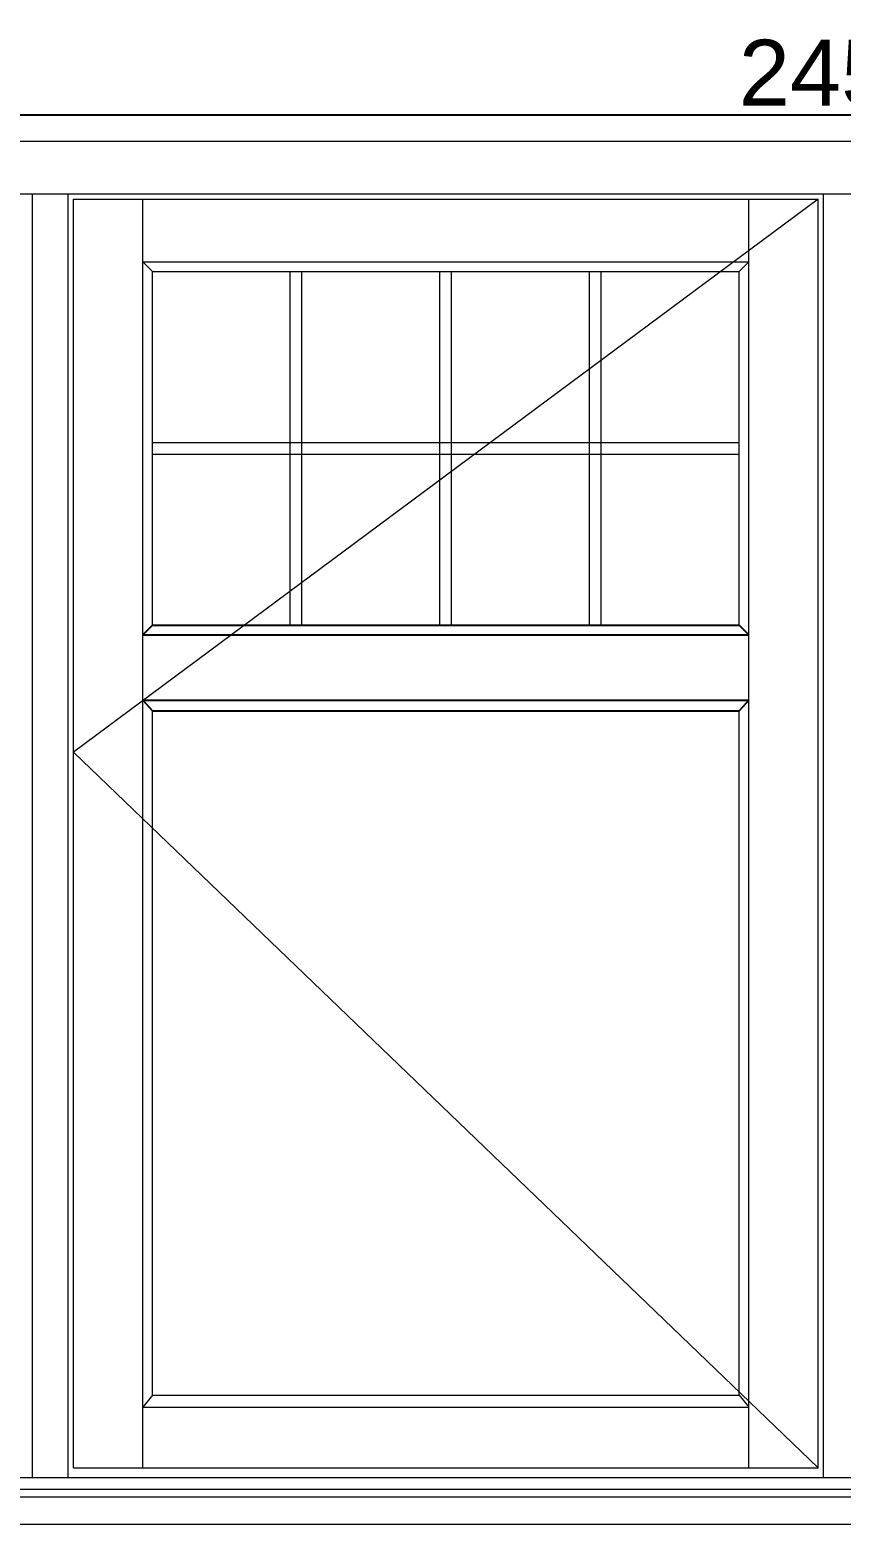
# Model space of a CAD drawing. Header units: millimetres. Extents: x 0 to 182016, y 11 to 3710.
# Drawn here: x 165629 to 166245, y 1325 to 2460 of the extents above; entities that cross this region are included whole.
import ezdxf

# ---------------------------------------------------------------- set-up
doc = ezdxf.new("R2010")
doc.units = ezdxf.units.MM
doc.styles.get("Standard").update_dxf_attribs({"font": 'arial.ttf'})
doc.linetypes.add('TRACKS', pattern='A,3.81,[130,ltypeshp.shx,S=6.35,R=0,X=0,Y=0],3.81', length=7.62)
doc.dimstyles.new('Padidinti matmenys', dxfattribs={"dimscale": 10, "dimtxt": 5, "dimasz": 2.5, "dimexe": 1.25, "dimexo": 0.625, "dimtad": 1, "dimdec": 1, "dimtxsty": 'Standard', "dimcen": 2.5, "dimadec": 0, "dimazin": 0, "dimtfac": 1, "dimtdec": 1, "dimtmove": 0, "dimatfit": 3, "dimfxl": 1, "dimarcsym": 0})

# ---------------------------------------------------------------- blocks, each defined once
blk = doc.blocks.new('*D1273')
at = {"color": 0, "lineweight": -2, "transparency": 16777216}
for p, q in [((165018, 2381.5), (165018, 2407.7)), ((167473, 2381.5), (167473, 2407.7)), ((165043, 2395.2), (167448, 2395.2))]:
    blk.add_line(p, q, dxfattribs=at)
at = {"color": 0, "transparency": 16777216}
for points in [[(165043, 2399.3), (165043, 2391), (165018, 2395.2)], [(167448, 2399.3), (167448, 2391), (167473, 2395.2)]]:
    blk.add_solid(points, dxfattribs=at)
at = {"layer": 'Defpoints', "color": 0, "transparency": 16777216}
for p in [(167473, 2395.2), (165018, 2375.3), (167473, 2375.3)]:
    blk.add_point(p, dxfattribs=at)
at = {"color": 0, "lineweight": 5, "transparency": 16777216, "insert": (166245.5, 2426.9), "char_height": 50, "attachment_point": 5}
blk.add_mtext('2455', dxfattribs=at)

msp = doc.modelspace()

# ---------------------------------------------------------------- linework, layer by layer
at = {"lineweight": 5}
for p, q in [((165017.9750571, 2375.2831275), (167472.963978, 2375.2831275)), ((165017.9750571, 2335.2831271), (167472.963978, 2335.2831271)), ((165631.4722876, 1360.6025068), (165631.4722876, 2335.2831271)), ((165658.4722876, 1360.6025068), (165658.4722876, 2335.2831271)), ((165662.4722876, 2331.2831271), (166227.9695173, 2331.2831271)), ((165662.4722876, 1368.0526783), (165662.4722876, 2331.2831271)), ((165715.1551933, 1368.0526783), (165715.1551933, 2331.2831271)), ((166175.286612, 1368.0526783), (166175.286612, 2331.2831271)), ((166227.9695177, 1368.0526783), (166227.9695177, 2331.2831271)), ((166231.9695177, 1360.6025068), (166231.9695177, 2335.2831271)), ((165715.1551933, 2283.6002214), (166175.286612, 2283.6002214)), ((165722.4722876, 2276.2831271), (165715.1551933, 2283.6002214)), ((166167.9695177, 2276.2831271), (166175.286612, 2283.6002214)), ((165722.4722876, 2276.2831271), (166167.9695177, 2276.2831271)), ((165722.4722876, 2007.7599074), (165722.4722876, 2276.2831271)), ((165827.0972876, 2007.7599074), (165827.0972876, 2276.2831271)), ((165836.0972876, 2007.7599074), (165836.0972876, 2276.2831271)), ((165940.7222876, 2007.7599074), (165940.7222876, 2276.2831271)), ((165949.7222876, 2007.7599074), (165949.7222876, 2276.2831271)), ((166054.3472876, 2007.7599074), (166054.3472876, 2276.2831271)), ((166063.3472876, 2007.7599074), (166063.3472876, 2276.2831271)), ((166167.9695177, 2007.7599074), (166167.9695177, 2276.2831271)), ((165722.4722876, 2146.5215172), (166167.9695177, 2146.5215172)), ((165722.4722876, 2137.5215172), (166167.9695177, 2137.5215172)), ((165722.4722876, 1423.0526783), (165722.4722876, 1942.7599074)), ((166167.9695177, 1423.0526783), (166167.9695177, 1942.7599074)), ((165722.4722876, 1423.0526783), (165715.1551933, 1414.0713045)), ((165722.4722876, 1423.0526783), (166167.9695177, 1423.0526783)), ((166167.9695177, 1423.0526783), (166175.286612, 1414.0713045)), ((165715.1551933, 1414.0713045), (166175.286612, 1414.0713045)), ((165662.4722876, 1368.0526783), (166227.9695173, 1368.0526783)), ((165017.9750571, 1360.6025068), (167472.963978, 1360.6025068)), ((165017.9750571, 1351.8249485), (167472.963978, 1351.8249485)), ((165017.9750571, 1345.8696716), (167472.963978, 1345.8696716)), ((165017.9750571, 1325.2526783), (167472.963978, 1325.2526783))]:
    msp.add_line(p, q, dxfattribs=at)
at = {"color": 5, "linetype": 'TRACKS', "lineweight": 5}
for p, q in [((166227.9695177, 2331.2831271), (165662.4722872, 1911.3929887)), ((165662.4722872, 1911.3929887), (166227.9695177, 1368.0526783))]:
    msp.add_line(p, q, dxfattribs=at)
at = {"ltscale": 0.1}
for p, q in [((165715.1551933, 2000.4428131), (166175.286612, 2000.4428131)), ((165722.4722876, 2007.7599074), (166167.9695177, 2007.7599074)), ((165715.1551933, 1950.8583336), (166175.286612, 1950.8583336)), ((165722.4722876, 1942.7599074), (166167.9695177, 1942.7599074))]:
    msp.add_line(p, q, dxfattribs=at)
for points in [[(165722.4722876, 2007.7599074), (165715.1551933, 2000.4428131)], [(166167.9695177, 2007.7599074), (166175.286612, 2000.4428131)], [(165715.1551933, 1950.8583336), (165722.4722876, 1942.7599074)], [(166175.286612, 1950.8583336), (166167.9695177, 1942.7599074)]]:
    msp.add_lwpolyline(points, dxfattribs=at)

# ---------------------------------------------------------------- dimensions: what is measured, and where the dimension line sits
at = {"color": 1, "lineweight": 5}
dim = msp.add_linear_dim(base=(167472.963978, 2395.1691169), p1=(165017.9750571, 2375.2831275), p2=(167472.963978, 2375.2831275), dimstyle='Padidinti matmenys', dxfattribs=at)
dim.commit()
dim.dimension.update_dxf_attribs({"geometry": '*D1273', "text_midpoint": (166245.4695175, 2426.9477663)})

doc.saveas('drawing.dxf')
